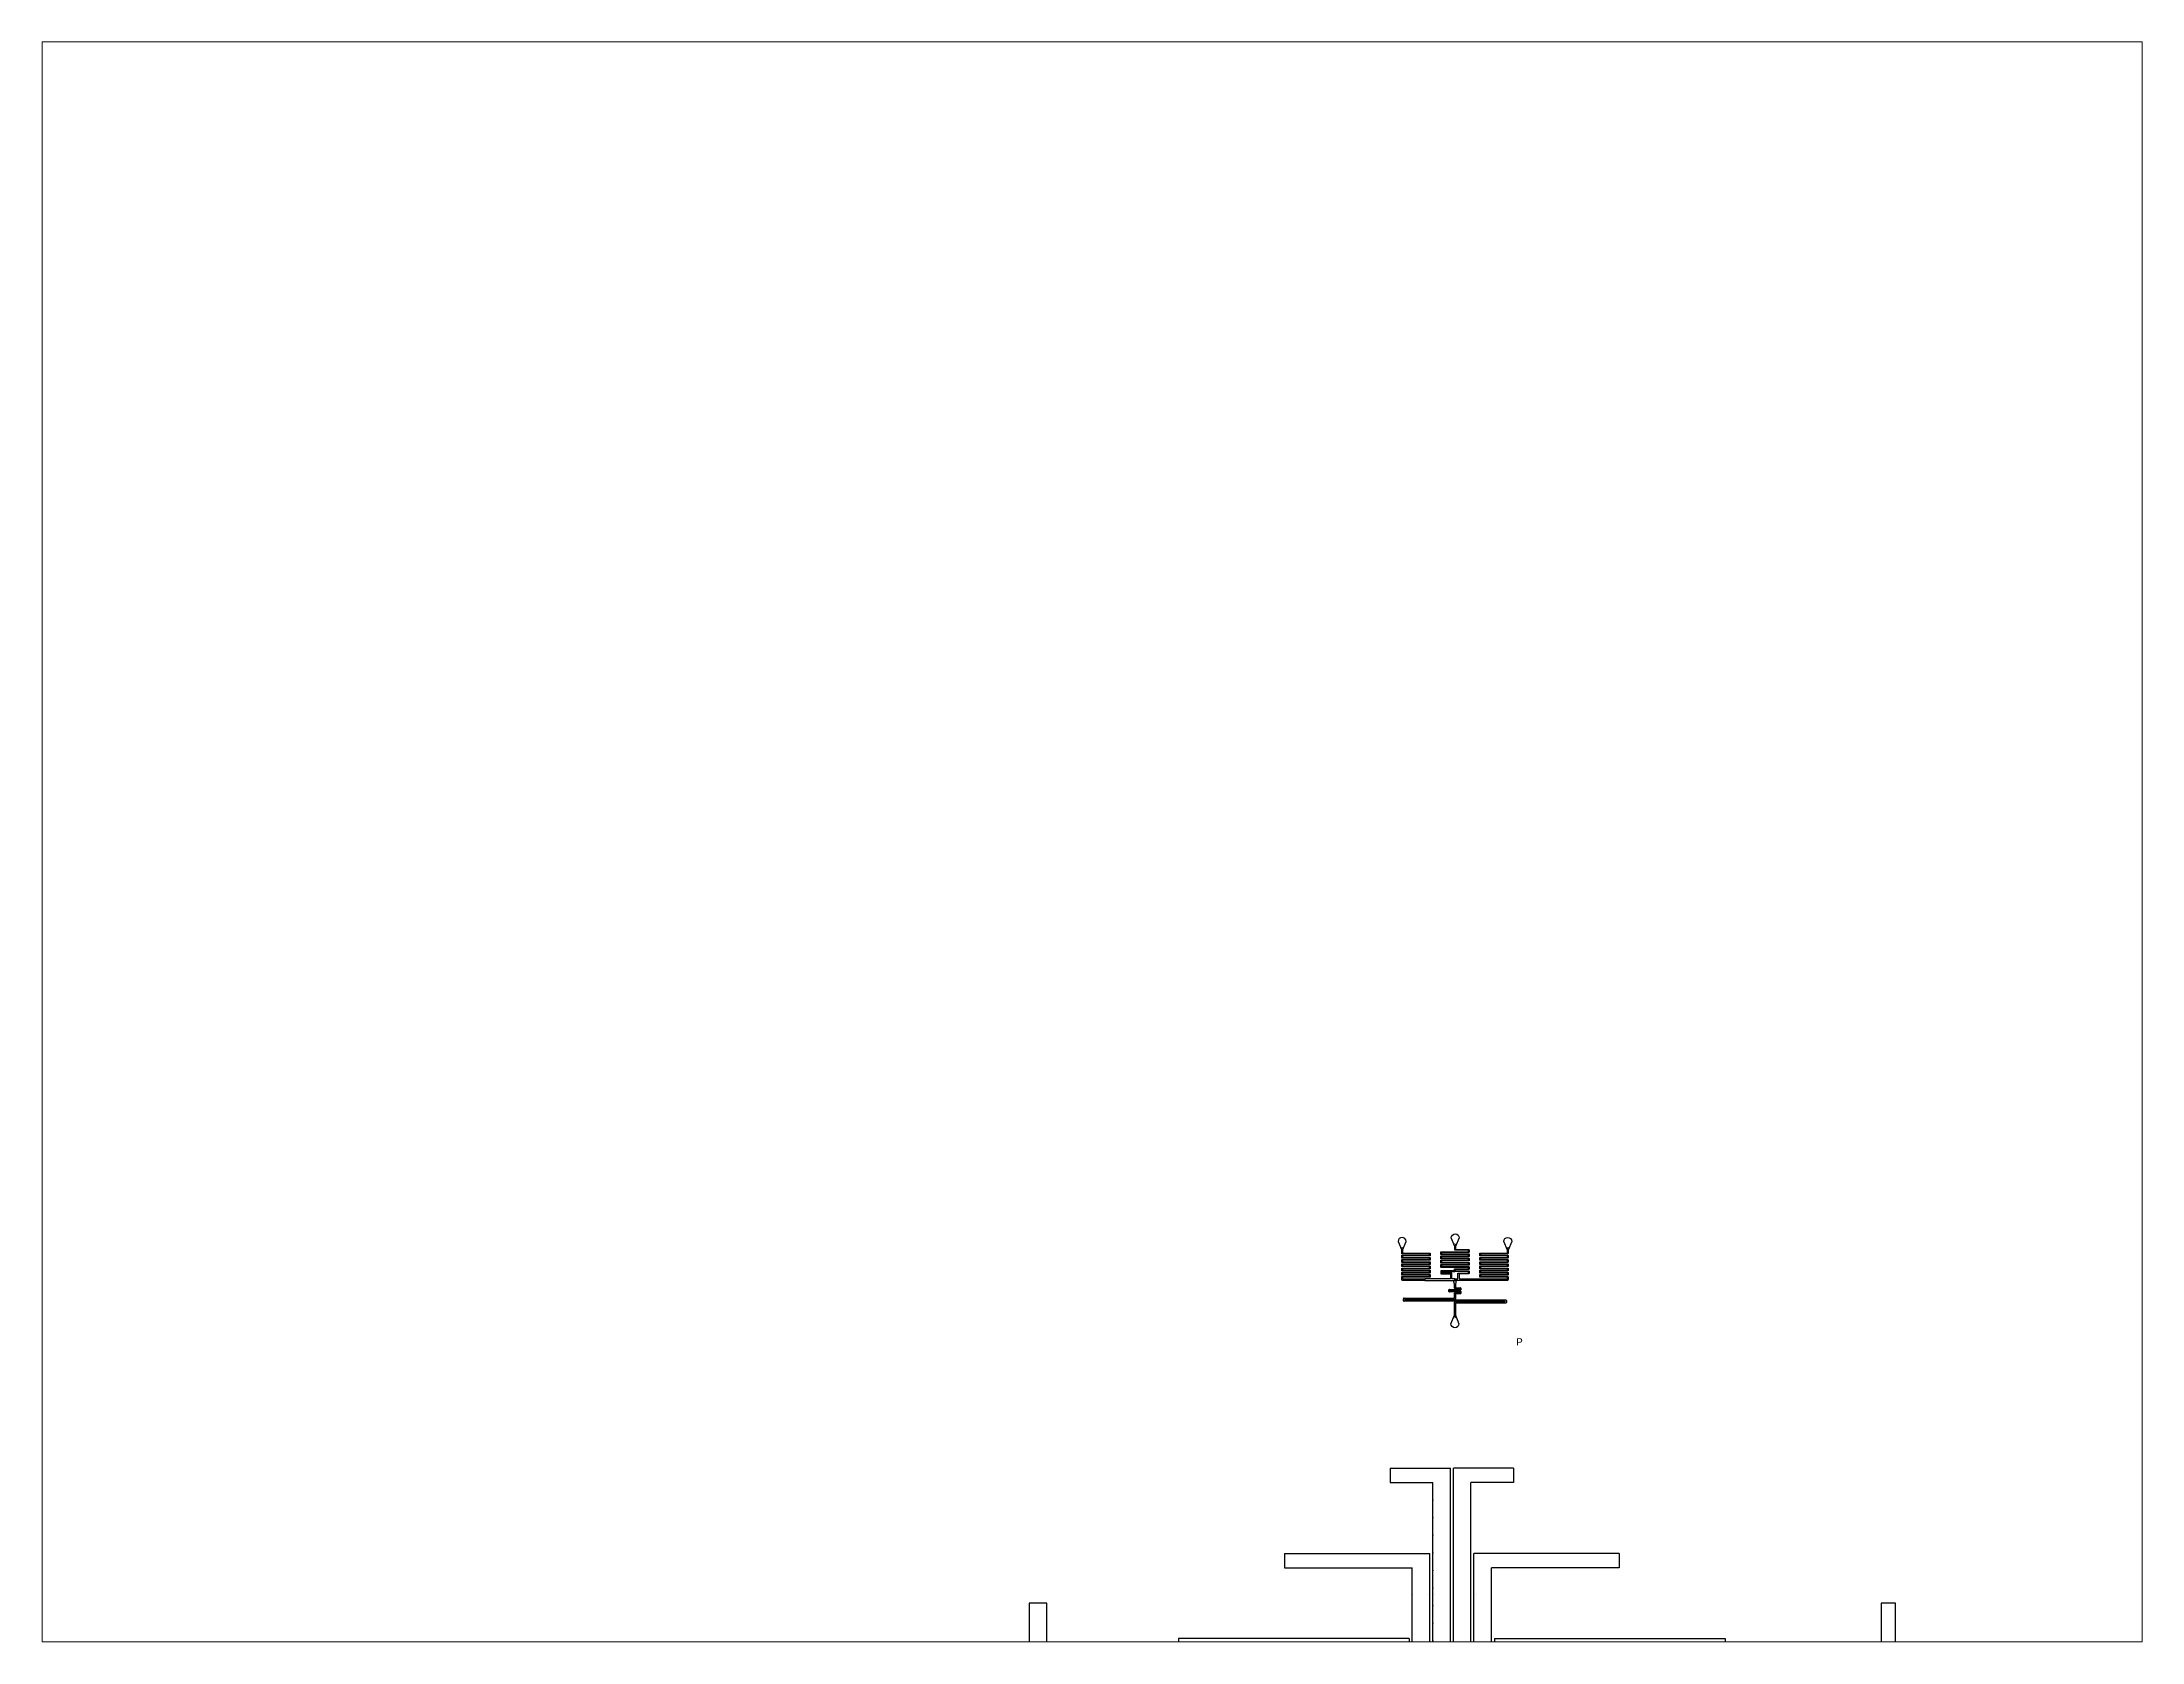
# Paper-space layout 'Layout2' of a CAD drawing. Extents: x 1.05 to 9.45, y 0.8 to 7.2.
# The model-space entities are those that its viewports show. They can reach past a viewport. Long polylines and large blocks are cut down to what shows.
import ezdxf

# ---------------------------------------------------------------- set-up
doc = ezdxf.new("R2010")
doc.units = 13
doc.header["$MEASUREMENT"] = 0
doc.layers.add('Top Layer', color=240, linetype='Continuous')
doc.layers.add('Trap Layer', color=80, linetype='Continuous')
doc.styles.get("Standard").update_dxf_attribs({"font": 'arial.ttf'})

msp = doc.modelspace()

# ---------------------------------------------------------------- linework, layer by layer
at = {"layer": 'Top Layer'}
for p, q in [((57171, 91741), (57154, 91741)), ((57334, 91741), (57351, 91741)), ((60916, 91991), (60899, 91991)), ((60998, 91910), (60998, 91815)), ((61079, 91991), (61096, 91991)), ((64611, 91741), (64594, 91741)), ((64774, 91741), (64791, 91741)), ((57253, 91660), (57253, 91565)), ((64693, 91660), (64693, 91565)), ((60553, 88650), (60553, 88770)), ((60583, 88800), (61318, 88800)), ((60943, 89180), (60873, 89430)), ((60873, 89430), (61073, 89430)), ((60943, 88890), (60943, 89180)), ((61318, 88860), (60973, 88860)), ((61073, 89430), (61003, 89180)), ((61003, 89180), (61003, 88935)), ((61018, 88920), (61363, 88920)), ((61333, 88815), (61333, 88845)), ((61393, 88890), (61393, 88770)), ((64718, 89493), (64718, 89680)), ((57342, 88007), (57342, 88142)), ((57387, 88187), (60920, 88187)), ((64503, 87962), (57387, 87962)), ((57433, 88072), (57432, 88077)), ((60958, 88087), (57442, 88087)), ((57443, 88062), (64558, 88062)), ((61318, 88620), (60583, 88620)), ((60613, 88725), (60613, 88695)), ((61363, 88740), (60628, 88740)), ((60628, 88680), (61363, 88680)), ((60943, 88212), (60943, 88530)), ((60943, 86986), (60943, 87891)), ((60973, 88560), (61318, 88560)), ((60988, 87937), (64503, 87937)), ((61003, 88485), (61003, 88132)), ((61003, 87827), (61003, 86986)), ((64558, 87837), (61013, 87837)), ((61363, 88500), (61018, 88500)), ((61333, 88575), (61333, 88605)), ((61393, 88650), (61393, 88530)), ((64513, 87947), (64513, 87952)), ((64603, 88017), (64603, 87882)), ((60891, 86821), (60874, 86821)), ((61003, 86986), (60943, 86986)), ((60973, 86903), (60973, 86986)), ((61054, 86821), (61071, 86821)), ((56415, 76198), (56415, 75198)), ((56415, 76198), (60653, 76198)), ((60653, 63198), (60653, 76200)), ((60865, 63198), (60865, 76200)), ((65103, 76198), (60865, 76198)), ((65103, 76198), (65103, 75198)), ((56415, 75198), (59413, 75198)), ((59413, 63198), (59413, 75198)), ((65103, 75198), (62105, 75198)), ((62105, 63198), (62105, 75198)), ((48962, 70198), (48962, 69198)), ((48962, 70198), (59201, 70198)), ((59201, 63198), (59201, 70198)), ((62317, 63198), (62317, 70198)), ((72556, 70198), (62317, 70198)), ((72556, 70198), (72556, 69198)), ((48962, 69198), (57961, 69198)), ((57961, 63198), (57961, 69198)), ((72556, 69198), (63557, 69198)), ((63557, 63198), (63557, 69198)), ((30979, 66698), (30979, 59698)), ((32219, 66698), (30979, 66698)), ((32219, 59698), (32219, 66698)), ((58010, 67316), (58009, 67316)), ((59009, 67316), (59010, 67316)), ((59511, 67316), (59509, 67316)), ((62509, 67316), (62508, 67316)), ((63508, 67316), (63509, 67316)), ((92009, 66698), (91009, 66698)), ((91009, 66698), (91009, 59698)), ((92009, 59698), (92009, 66698)), ((57749, 64198), (41509, 64198)), ((41509, 64198), (41509, 63198)), ((57749, 64198), (57749, 63198)), ((63769, 64198), (80009, 64198)), ((63769, 64198), (63769, 63198)), ((80009, 64198), (80009, 63198))]:
    msp.add_line(p, q, dxfattribs=at)
for points in [[(57278, 91565), (57534, 92179, 1), (56971, 92179), (57228, 91565)], [(60973, 91815), (60716, 92429, -1), (61279, 92429), (61023, 91815)], [(64668, 91565), (64411, 92179, -1), (64974, 92179), (64718, 91565)], [(60973, 90155), (60948, 90155), (60948, 90118, -0.4142136), (60935, 90105), (59998, 90105, 0.4142136), (59973, 90080), (59973, 89930, 0.4142136), (59998, 89905), (60648, 89905, -0.4142136), (60663, 89890), (60663, 89568, -0.4142136), (60651, 89555), (58860, 89555), (58860, 89430), (60973, 89430), (60973, 89555), (60776, 89555, -0.4142136), (60763, 89568), (60763, 89905), (60763, 89930, 0.4142136), (60738, 89955), (60023, 89955), (60023, 90055), (60973, 90055), (60973, 90155)], [(60973, 90155), (60998, 90155), (60998, 90118, 0.4142136), (61010, 90105), (61948, 90105, -0.4142136), (61973, 90080), (61973, 89930, -0.4142136), (61948, 89905), (61297, 89905, 0.4142136), (61282, 89890), (61282, 89568, 0.4142136), (61294, 89555), (63085, 89555), (63085, 89430), (60973, 89430), (60973, 89555), (61169, 89555, 0.4142136), (61182, 89568), (61182, 89905), (61182, 89930, -0.4142136), (61207, 89955), (61923, 89955), (61923, 90055), (60973, 90055), (60973, 90155)]]:
    msp.add_lwpolyline(points, format="xyb", dxfattribs=at)
for points in [[(60035, 90505, 0.4142136), (60023, 90493), (60023, 90418, 0.4142136), (60035, 90405), (61948, 90405, -0.4142136), (61973, 90380), (61973, 90230, -0.4142136), (61948, 90205), (61010, 90205, 0.4142136), (60998, 90193), (60998, 90155), (60948, 90155), (60948, 90230, -0.4142136), (60973, 90255), (61910, 90255, 0.4142136), (61923, 90268), (61923, 90343, 0.4142136), (61910, 90355), (59998, 90355, -0.4142136), (59973, 90380), (59973, 90530, -0.4142136), (59998, 90555), (61910, 90555, 0.4142136), (61923, 90568), (61923, 90643, 0.4142136), (61910, 90655), (59998, 90655, -0.4142136), (59973, 90680), (59973, 90830, -0.4142136), (59998, 90855), (61910, 90855, 0.4142136), (61923, 90868), (61923, 90943, 0.4142136), (61910, 90955), (59998, 90955, -0.4142136), (59973, 90980), (59973, 91130, -0.4142136), (59998, 91155), (61910, 91155, 0.4142136), (61923, 91168), (61923, 91243, 0.4142136), (61910, 91255), (59998, 91255, -0.4142136), (59973, 91280), (59973, 91430, -0.4142136), (59998, 91455), (61910, 91455, 0.4142136), (61923, 91468), (61923, 91543, 0.4142136), (61910, 91555), (60998, 91555, -0.4142136), (60973, 91580), (60973, 91755), (60973, 91815), (61023, 91815), (61023, 91755), (61023, 91618, 0.4142136), (61035, 91605), (61948, 91605, -0.4142136), (61973, 91580), (61973, 91430, -0.4142136), (61948, 91405), (60035, 91405, 0.4142136), (60023, 91393), (60023, 91318, 0.4142136), (60035, 91305), (61948, 91305, -0.4142136), (61973, 91280), (61973, 91130, -0.4142136), (61948, 91105), (60035, 91105, 0.4142136), (60023, 91093), (60023, 91018, 0.4142136), (60035, 91005), (61948, 91005, -0.4142136), (61973, 90980), (61973, 90830, -0.4142136), (61948, 90805), (60035, 90805, 0.4142136), (60023, 90793), (60023, 90718, 0.4142136), (60035, 90705), (61948, 90705, -0.4142136), (61973, 90680), (61973, 90530, -0.4142136), (61948, 90505)], [(59178, 89718), (59178, 89793, 0.4142136), (59165, 89805), (57253, 89805, -0.4142135), (57228, 89830), (57228, 89980, -0.4142136), (57253, 90005), (59165, 90005, 0.4142136), (59178, 90018), (59178, 90093, 0.4142136), (59165, 90105), (57253, 90105, -0.4142136), (57228, 90130), (57228, 90280, -0.4142136), (57253, 90305), (59165, 90305, 0.4142136), (59178, 90318), (59178, 90393, 0.4142136), (59165, 90405), (57253, 90405, -0.4142136), (57228, 90430), (57228, 90580, -0.4142136), (57253, 90605), (59165, 90605, 0.4142136), (59178, 90618), (59178, 90693, 0.4142136), (59165, 90705), (57253, 90705, -0.4142135), (57228, 90730), (57228, 90880, -0.4142136), (57253, 90905), (59165, 90905, 0.4142136), (59178, 90918), (59178, 90993, 0.4142136), (59165, 91005), (57253, 91005, -0.4142135), (57228, 91030), (57228, 91180, -0.4142136), (57253, 91205), (59165, 91205, 0.4142136), (59178, 91218), (59178, 91293, 0.4142136), (59165, 91305), (57253, 91305, -0.4142136), (57228, 91330), (57228, 91505), (57228, 91565), (57278, 91565), (57278, 91505), (57278, 91368, 0.4142136), (57290, 91355), (59203, 91355, -0.4142136), (59228, 91330), (59228, 91180, -0.4142135), (59203, 91155), (57290, 91155, 0.4142136), (57278, 91143), (57278, 91068, 0.4142136), (57290, 91055), (59203, 91055, -0.4142136), (59228, 91030), (59228, 90880, -0.4142136), (59203, 90855), (57290, 90855, 0.4142136), (57278, 90843), (57278, 90768, 0.4142136), (57290, 90755), (59203, 90755, -0.4142136), (59228, 90730), (59228, 90580, -0.4142135), (59203, 90555), (57290, 90555, 0.4142136), (57278, 90543), (57278, 90468, 0.4142136), (57290, 90455), (59203, 90455, -0.4142136), (59228, 90430), (59228, 90280, -0.4142136), (59203, 90255), (57290, 90255, 0.4142136), (57278, 90243), (57278, 90168, 0.4142136), (57290, 90155), (59203, 90155, -0.4142134), (59228, 90130), (59228, 89980, -0.4142137), (59203, 89955), (57290, 89955, 0.4142136), (57278, 89943), (57278, 89868, 0.4142136), (57290, 89855), (59203, 89855, -0.4142136), (59228, 89830), (59228, 89680, -0.4142136), (59203, 89655), (57290, 89655, 0.4142136), (57278, 89643), (57278, 89587, 0.4142136), (57309, 89555), (58860, 89555), (58860, 89430), (57290, 89430, -0.4142136), (57228, 89493), (57228, 89680, -0.4142136), (57253, 89705), (59165, 89705, 0.4142136)], [(62743, 89655, -0.4142136), (62718, 89680), (62718, 89830, -0.4142136), (62743, 89855), (64655, 89855, 0.4142136), (64668, 89868), (64668, 89943, 0.4142136), (64655, 89955), (62743, 89955, -0.4142137), (62718, 89980), (62718, 90130, -0.4142134), (62743, 90155), (64655, 90155, 0.4142136), (64668, 90168), (64668, 90243, 0.4142136), (64655, 90255), (62743, 90255, -0.4142136), (62718, 90280), (62718, 90430, -0.4142136), (62743, 90455), (64655, 90455, 0.4142136), (64668, 90468), (64668, 90543, 0.4142136), (64655, 90555), (62743, 90555, -0.4142135), (62718, 90580), (62718, 90730, -0.4142136), (62743, 90755), (64655, 90755, 0.4142136), (64668, 90768), (64668, 90843, 0.4142136), (64655, 90855), (62743, 90855, -0.4142136), (62718, 90880), (62718, 91030, -0.4142136), (62743, 91055), (64655, 91055, 0.4142136), (64668, 91068), (64668, 91143, 0.4142136), (64655, 91155), (62743, 91155, -0.4142135), (62718, 91180), (62718, 91330, -0.4142136), (62743, 91355), (64655, 91355, 0.4142136), (64668, 91368), (64668, 91505), (64668, 91565), (64718, 91565), (64718, 91505), (64718, 91330, -0.4142136), (64693, 91305), (62780, 91305, 0.4142136), (62768, 91293), (62768, 91218, 0.4142136), (62780, 91205), (64693, 91205, -0.4142136), (64718, 91180), (64718, 91030, -0.4142135), (64693, 91005), (62780, 91005, 0.4142136), (62768, 90993), (62768, 90918, 0.4142136), (62780, 90905), (64693, 90905, -0.4142136), (64718, 90880), (64718, 90730, -0.4142135), (64693, 90705), (62780, 90705, 0.4142136), (62768, 90693), (62768, 90618, 0.4142136), (62780, 90605), (64693, 90605, -0.4142136), (64718, 90580), (64718, 90430, -0.4142136), (64693, 90405), (62780, 90405, 0.4142136), (62768, 90393), (62768, 90318, 0.4142136), (62780, 90305), (64693, 90305, -0.4142136), (64718, 90280), (64718, 90130, -0.4142136), (64693, 90105), (62780, 90105, 0.4142136), (62768, 90093), (62768, 90018, 0.4142136), (62780, 90005), (64693, 90005, -0.4142136), (64718, 89980), (64718, 89830, -0.4142135), (64693, 89805), (62780, 89805, 0.4142136), (62768, 89793), (62768, 89718, 0.4142136), (62780, 89705), (64693, 89705, -0.4142136), (64718, 89680), (64718, 89493, -0.4142136), (64655, 89430), (63085, 89430), (63085, 89555), (64636, 89555, 0.4142136), (64668, 89587), (64668, 89643, 0.4142136), (64655, 89655)], [(61003, 86986), (61254, 86384, -1), (60691, 86384), (60943, 86986)]]:
    msp.add_lwpolyline(points, format="xyb", close=True, dxfattribs=at)
for points in [[(60973, 91815), (61023, 91815)], [(57228, 91565), (57278, 91565)], [(64668, 91565), (64718, 91565)]]:
    msp.add_lwpolyline(points, dxfattribs=at)
for centre in [(57182, 91741), (57323, 91741), (60927, 91991), (60998, 91921), (61068, 91991), (64622, 91741), (64763, 91741), (57253, 91671), (64693, 91671), (60902, 86821), (60973, 86891), (61043, 86821)]:
    msp.add_circle(centre, 11.3, dxfattribs=at)
for centre, radius, start, end in [((60583, 88770), 30, 90, 180), ((60973, 88890), 30, 180, 270), ((61018, 88935), 15, 180, 270), ((61318, 88845), 15, 0, 90), ((61318, 88815), 15, 270, 0), ((61363, 88890), 30, 0, 90), ((61363, 88770), 30, 270, 0), ((57387, 88142), 45, 90, 180), ((57387, 88007), 45, 180, 270), ((57442, 88077), 10, 90, 180), ((57443, 88072), 10, 180, 270), ((60583, 88650), 30, 180, 270), ((60628, 88725), 15, 90, 180), ((60628, 88695), 15, 180, 270), ((60914, 88215), 28.6, 282.15687, 354.9958), ((60973, 88530), 30, 90, 180), ((60988, 87892), 45, 90, 180), ((60958, 88132), 45, 270, 0), ((61018, 88485), 15, 90, 180), ((61013, 87827), 10, 90, 180), ((61318, 88605), 15, 0, 90), ((61318, 88575), 15, 270, 0), ((61363, 88650), 30, 0, 90), ((61363, 88530), 30, 270, 0), ((64503, 87952), 10, 0, 90), ((64503, 87947), 10, 270, 0), ((64558, 88017), 45, 0, 90), ((64558, 87882), 45, 270, 0)]:
    msp.add_arc(centre, radius, start, end, dxfattribs=at)
at = {"layer": 'Top Layer', "color": 4}
for p in [(59413, 73958), (59413, 72718), (59413, 71478), (59413, 70238), (59413, 68998), (59413, 67758), (59413, 66518), (59413, 65278), (59413, 64038)]:
    msp.add_point(p, dxfattribs=at)

# ---------------------------------------------------------------- texts
at = {"layer": 'Top Layer', "insert": (65287, 85359), "char_height": 500, "attachment_point": 1}
msp.add_mtext_dynamic_manual_height_columns('P', width=6195.81, gutter_width=21594, heights=[0], dxfattribs=at)

psp = doc.layouts.new('Layout2')

# ---------------------------------------------------------------- viewports
at = {"layer": 'Trap Layer', "color": 4}
psp.add_viewport(center=(5.25, 4), size=(8.4, 6.4), view_center_point=(35406.4402, 120320.7562), view_height=112718.63039, dxfattribs=at)

doc.saveas('drawing.dxf')
